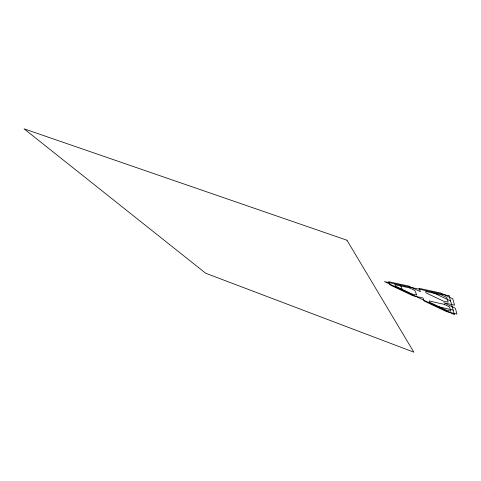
<?xml version="1.0" encoding="UTF-8"?>
<svg xmlns="http://www.w3.org/2000/svg" width="481" height="481" viewBox="0 0 481 481"><rect width="100%" height="100%" fill="white"/><g stroke="black" fill="none" stroke-linecap="round" stroke-linejoin="round"><path stroke-width="0.72" d="M436.7 306.289L453.186 310.125M431.535 291.889L450.559 300.932M400.24 285.059L402.747 290.247M408.628 286.069L388.468 281.686L390.205 284.992L412.969 295.743L423.009 298.022L424.254 301.07L446.627 311.634L456.95 314.069L455.357 308.225L443.777 302.735L454.521 305.176L452.783 298.797L440.674 293.031L419.059 288.335L420.412 291.654L408.628 286.069M449.068 295.713L384.475 281.619L454.497 314.694L449.068 295.713M409.439 287.878L394.763 284.662L395.52 286.165L412.211 294.053L416.805 295.087L414.796 290.416L409.439 287.878M441.257 294.853L425.523 291.402L426.1 292.911L443.235 301.04L448.154 302.152L446.753 297.468L441.257 294.853M444.312 304.401L429.19 300.944L429.725 302.327L446.127 310.077L450.853 311.183L449.573 306.896L444.312 304.401M346.957 240.223L24.05 128.824L205.682 273.238L413.84 352.176L346.957 240.223"/></g></svg>
